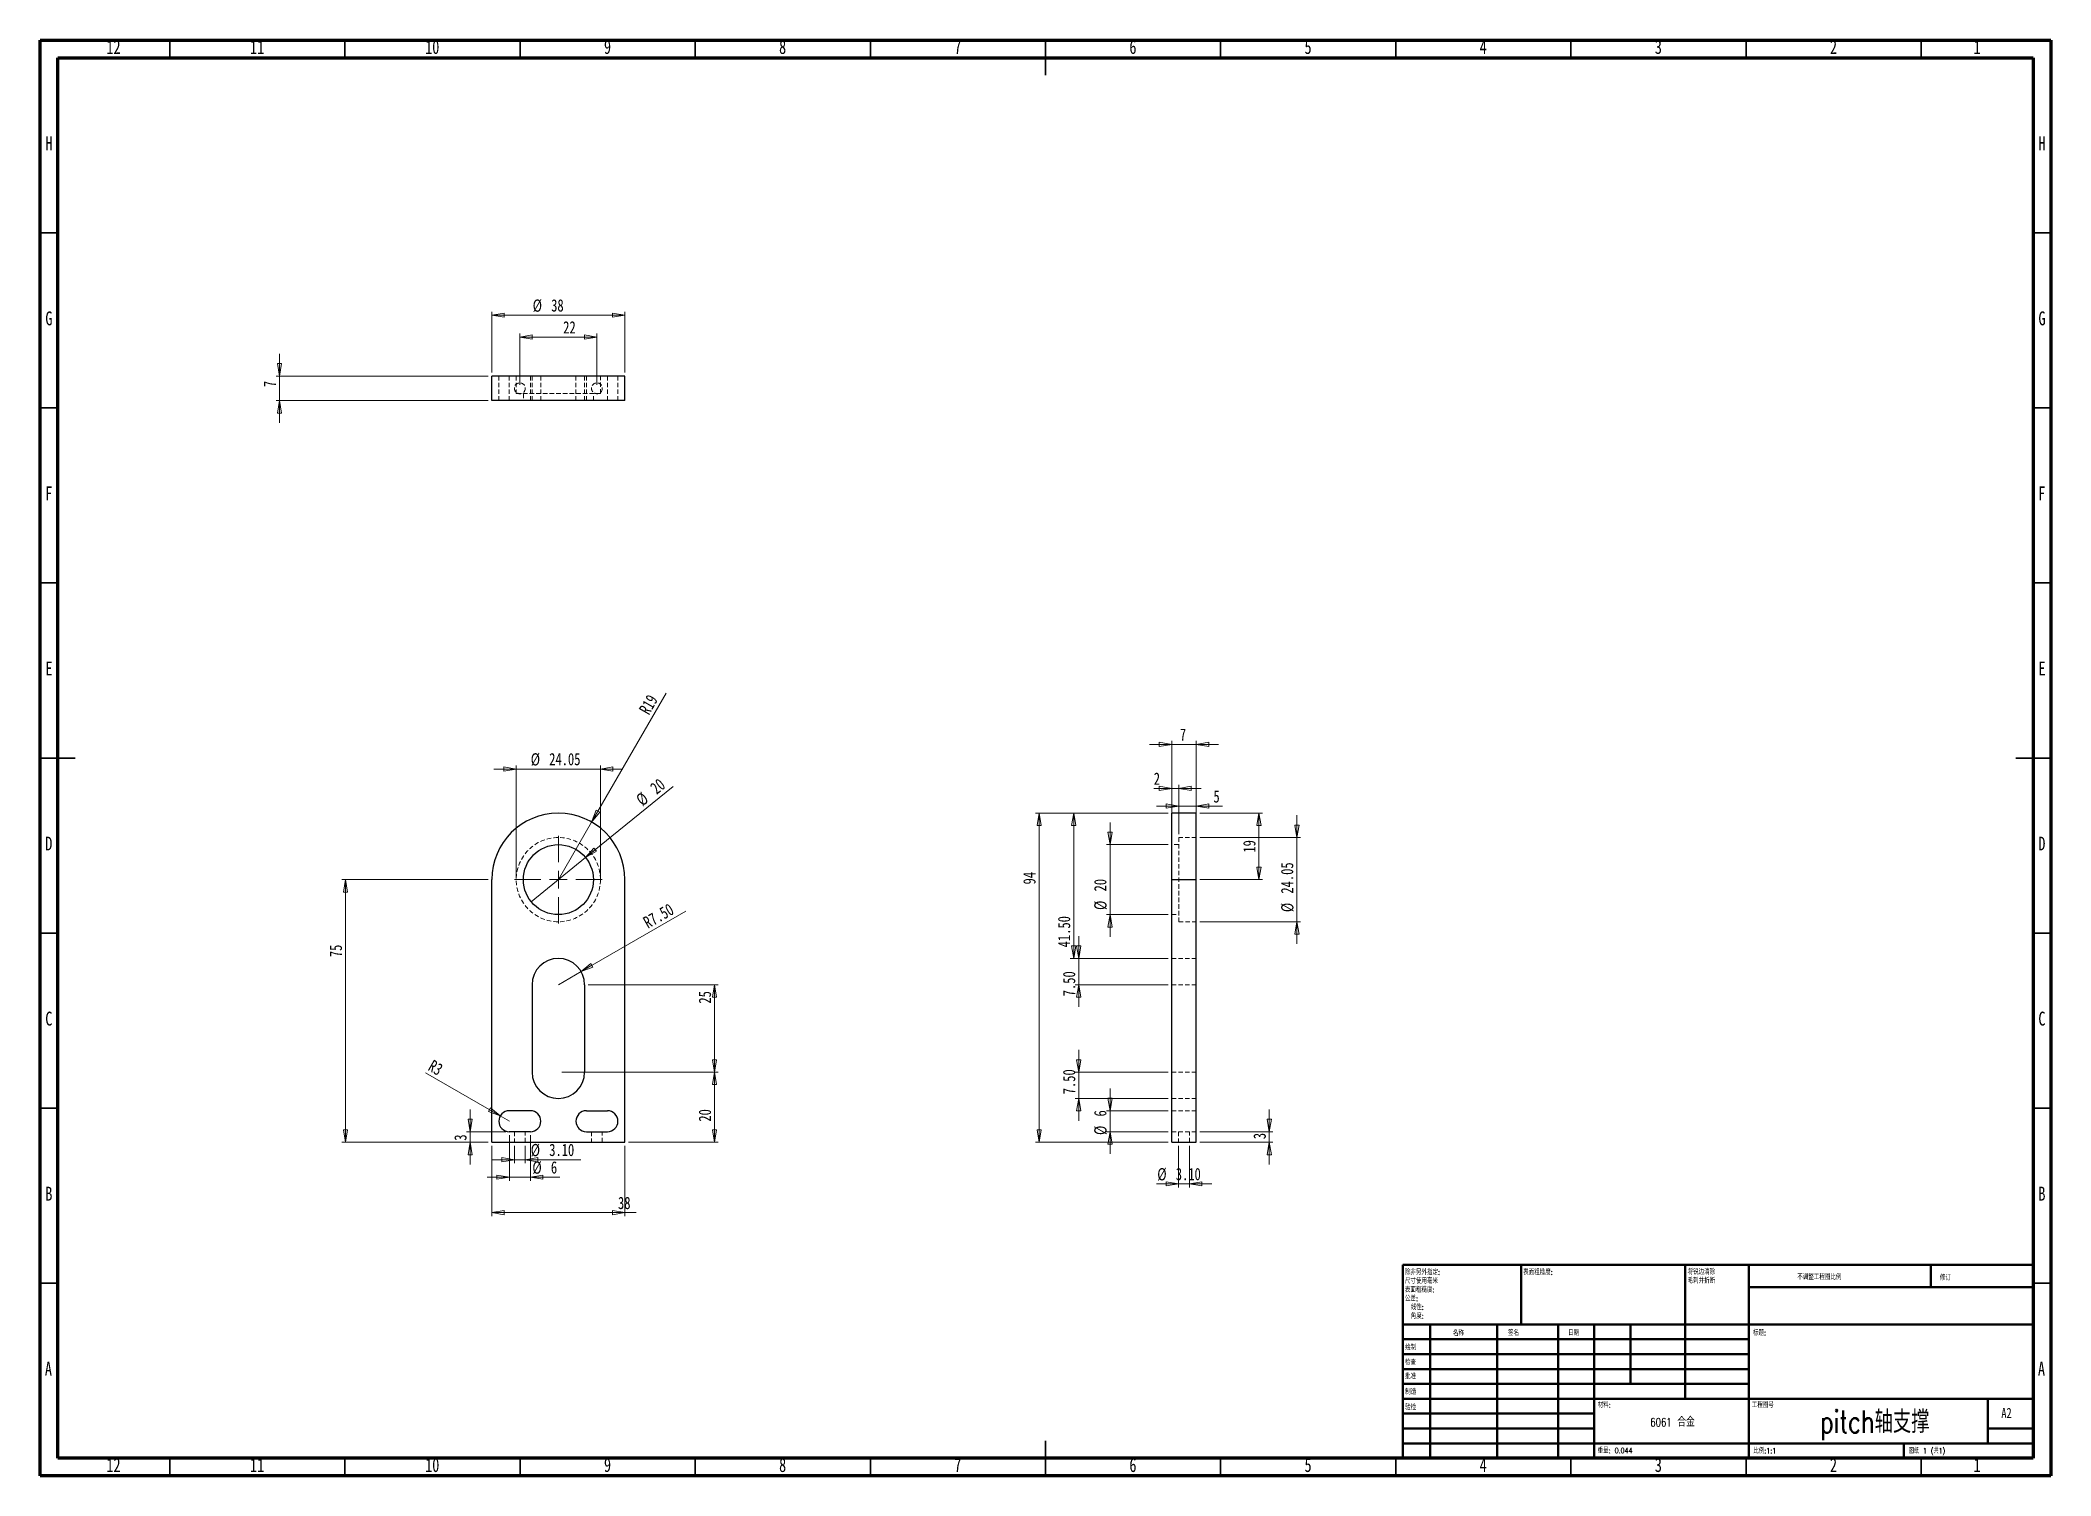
# Model space of a CAD drawing. Header units: millimetres. Extents: x 15 to 589, y 5 to 415.
import ezdxf

# ---------------------------------------------------------------- set-up
doc = ezdxf.new("R2010")
doc.units = ezdxf.units.MM
doc.linetypes.add('HIDDEN', pattern=[1.905, 1.27, -0.635])
doc.styles.add('SLDTEXTSTYLE0', font='TXT', dxfattribs={"width": 0.75, "bigfont": 'bigfont'})
doc.styles.add('SLDTEXTSTYLE1', font='TXT', dxfattribs={"width": 0.694444, "bigfont": 'bigfont'})
doc.styles.add('SLDTEXTSTYLE2', font='TXT', dxfattribs={"width": 0.75})
doc.dimstyles.new('SLDDIMSTYLE0', dxfattribs={"dimtxt": 3.5, "dimasz": 3.556, "dimexe": 0, "dimexo": 0.0625, "dimgap": 0.875, "dimtad": 1, "dimrnd": 1e-09, "dimzin": 12, "dimdsep": 46, "dimtxsty": 'SLDTEXTSTYLE2', "dimblk1": 'CLOSED', "dimblk2": 'CLOSED', "dimsah": 1, "dimcen": 0, "dimadec": 0, "dimazin": 3, "dimtfac": 1, "dimtofl": 0, "dimtmove": 0, "dimatfit": 3, "dimldrblk": 'CLOSED', "dimfxl": 1, "dimfrac": 2, "dimtolj": 1, "dimtzin": 12, "dimarcsym": 0})
doc.dimstyles.new('SLDDIMSTYLE1', dxfattribs={"dimtxt": 3.5, "dimasz": 3.556, "dimexe": 0, "dimexo": 0.0625, "dimgap": 0.875, "dimtad": 1, "dimrnd": 1e-09, "dimzin": 12, "dimdsep": 46, "dimtxsty": 'SLDTEXTSTYLE2', "dimblk1": 'NONE', "dimblk2": 'CLOSED', "dimsah": 1, "dimcen": 0, "dimadec": 0, "dimazin": 3, "dimtfac": 1, "dimtmove": 0, "dimatfit": 3, "dimldrblk": 'NONE', "dimfxl": 1, "dimfrac": 2, "dimtolj": 1, "dimtzin": 12, "dimarcsym": 0})
doc.dimstyles.new('SLDDIMSTYLE2', dxfattribs={"dimtxt": 3.5, "dimasz": 3.556, "dimexe": 0, "dimexo": 0.0625, "dimgap": 0.875, "dimtad": 1, "dimrnd": 1e-09, "dimzin": 12, "dimdsep": 46, "dimtxsty": 'SLDTEXTSTYLE2', "dimblk1": 'CLOSED', "dimblk2": 'CLOSED', "dimsah": 1, "dimcen": 0.09, "dimadec": 0, "dimazin": 3, "dimtfac": 1, "dimtmove": 0, "dimatfit": 0, "dimldrblk": 'CLOSED', "dimfxl": 1, "dimfrac": 2, "dimtolj": 1, "dimtzin": 12, "dimarcsym": 0})
doc.dimstyles.new('SLDDIMSTYLE3', dxfattribs={"dimtxt": 3.5, "dimasz": 3.556, "dimexe": 0, "dimexo": 0.0625, "dimgap": 0.875, "dimtad": 1, "dimrnd": 1e-09, "dimzin": 4, "dimdsep": 46, "dimtxsty": 'SLDTEXTSTYLE2', "dimblk1": 'CLOSED', "dimblk2": 'CLOSED', "dimsah": 1, "dimcen": 0, "dimadec": 0, "dimazin": 1, "dimtfac": 1, "dimtofl": 0, "dimtmove": 0, "dimatfit": 3, "dimldrblk": 'CLOSED', "dimfxl": 1, "dimfrac": 2, "dimtolj": 1, "dimtzin": 12, "dimarcsym": 0})
doc.dimstyles.new('SLDDIMSTYLE4', dxfattribs={"dimtxt": 3.5, "dimasz": 3.556, "dimexe": 0, "dimexo": 0.0625, "dimgap": 0.875, "dimtad": 1, "dimrnd": 1e-09, "dimzin": 12, "dimdsep": 46, "dimtxsty": 'SLDTEXTSTYLE2', "dimblk1": 'CLOSED', "dimblk2": 'CLOSED', "dimsah": 1, "dimcen": 0.09, "dimadec": 0, "dimazin": 3, "dimtfac": 1, "dimtofl": 0, "dimtmove": 0, "dimatfit": 3, "dimldrblk": 'CLOSED', "dimfxl": 1, "dimfrac": 2, "dimtolj": 1, "dimtzin": 12, "dimarcsym": 0})
doc.dimstyles.new('SLDDIMSTYLE5', dxfattribs={"dimtxt": 3.5, "dimasz": 3.556, "dimexe": 0, "dimexo": 0.0625, "dimgap": 0.875, "dimtad": 1, "dimrnd": 1e-09, "dimzin": 4, "dimdsep": 46, "dimtxsty": 'SLDTEXTSTYLE2', "dimblk1": 'CLOSED', "dimblk2": 'CLOSED', "dimsah": 1, "dimcen": 0.09, "dimadec": 0, "dimazin": 1, "dimtfac": 1, "dimtmove": 0, "dimatfit": 0, "dimldrblk": 'CLOSED', "dimfxl": 1, "dimfrac": 2, "dimtolj": 1, "dimtzin": 12, "dimarcsym": 0})
doc.dimstyles.new('SLDDIMSTYLE6', dxfattribs={"dimtxt": 3.5, "dimasz": 3.556, "dimexe": 0, "dimexo": 0.0625, "dimgap": 0.875, "dimtad": 1, "dimrnd": 1e-09, "dimzin": 4, "dimdsep": 46, "dimtxsty": 'SLDTEXTSTYLE2', "dimblk1": 'CLOSED', "dimblk2": 'CLOSED', "dimsah": 1, "dimcen": 0.09, "dimadec": 0, "dimazin": 1, "dimtfac": 1, "dimtofl": 0, "dimtmove": 0, "dimatfit": 3, "dimldrblk": 'CLOSED', "dimfxl": 1, "dimfrac": 2, "dimtolj": 1, "dimtzin": 12, "dimarcsym": 0})

# ---------------------------------------------------------------- blocks, each defined once
blk = doc.blocks.new('SW_NOTE_0')
at = {"color": 0, "linetype": 'Continuous', "lineweight": 0, "char_height": 1.5, "attachment_point": 1, "style": 'SLDTEXTSTYLE0'}
for s, insert in [('\\M+18F9C\\M+194F1另\\M+18A4F\\M+18E77\\M+192E8:', (0, 1.93)), ('\\M+1955C\\M+196CA\\M+19165糙\\M+19378:', (0, -3.07)), ('\\M+18EDA\\M+190A1\\M+18E67\\M+19770\\M+19F7C\\M+195C4', (0, -0.57)), ('\\M+18CF6\\M+18DB7:', (0, -5.57)), ('\\M+18A70\\M+19378:', (1.69, -10.57)), ('线\\M+190AB:', (1.69, -8.07))]:
    blk.add_mtext(s, dxfattribs=dict(at, insert=insert))
blk = doc.blocks.new('SW_NOTE_1')
at = {"color": 0, "linetype": 'Continuous', "lineweight": 0, "char_height": 1.5, "attachment_point": 1, "style": 'SLDTEXTSTYLE0'}
for s, insert in [('\\M+18FAB锐边\\M+190B4\\M+18F9C', (0, 1.93)), ('\\M+196D1\\M+18E68\\M+19BF3\\M+190DC\\M+19266', (0, -0.57))]:
    blk.add_mtext(s, dxfattribs=dict(at, insert=insert))
blk = doc.blocks.new('_Closed')
at = {"color": 0, "linetype": 'ByBlock', "lineweight": -2}
for p, q in [((-1, 0.166667), (0, 0)), ((-1, 0.166667), (-1, -0.166667)), ((0, 0), (-1, -0.166667)), ((0, 0), (-1, 0))]:
    blk.add_line(p, q, dxfattribs=at)
blk = doc.blocks.new('_D')
at = {"color": 7, "linetype": 'Continuous', "lineweight": 18}
for q in [(193.67, 228.51), (162.93, 175.27)]:
    blk.add_line((172.43, 191.72), q, dxfattribs=at)
at = {"color": 7, "linetype": 'Continuous', "lineweight": 18, "xscale": 3.556, "yscale": 3.556, "rotation": 240}
blk.add_blockref('_Closed', (172.43, 191.72, -3.5), dxfattribs=at)
at = {"color": 7, "linetype": 'Continuous', "lineweight": 18, "insert": (185.76, 223.83), "char_height": 3.5, "attachment_point": 1, "rotation": 60, "style": 'SLDTEXTSTYLE2'}
blk.add_mtext('R19', dxfattribs=at)
blk = doc.blocks.new('_D_1')
at = {"color": 7, "linetype": 'Continuous', "lineweight": 18}
for q in [(195.67, 201.91), (155.17, 168.96)]:
    blk.add_line((170.68, 181.58), q, dxfattribs=at)
at = {"color": 7, "linetype": 'Continuous', "lineweight": 18, "xscale": 3.556, "yscale": 3.556, "rotation": 219.1349048356}
blk.add_blockref('_Closed', (170.68, 181.58, -3.5), dxfattribs=at)
at = {"color": 7, "linetype": 'Continuous', "lineweight": 18, "char_height": 3.5, "attachment_point": 1, "rotation": 39.1349, "style": 'SLDTEXTSTYLE2'}
for s, insert in [('20', (188.78, 202.18)), ('%%c', (184.72, 198.81))]:
    blk.add_mtext(s, dxfattribs=dict(at, insert=insert))
blk = doc.blocks.new('_None')
blk = doc.blocks.new('_D_2')
at = {"color": 7, "linetype": 'Continuous', "lineweight": 18}
for p, q in [((150.9, 206.86), (144.55, 206.86)), ((150.9, 176.27), (150.9, 207.86)), ((150.9, 206.86), (174.95, 206.86)), ((174.95, 176.27), (174.95, 207.86)), ((174.95, 206.86), (181.3, 206.86))]:
    blk.add_line(p, q, dxfattribs=at)
at = {"color": 7, "linetype": 'Continuous', "lineweight": 18, "xscale": 3.556, "yscale": 3.556}
blk.add_blockref('_Closed', (150.9, 206.86, -3.5), dxfattribs=at)
at = {"color": 7, "linetype": 'Continuous', "lineweight": 18, "xscale": 3.556, "yscale": 3.556, "rotation": 180}
blk.add_blockref('_Closed', (174.95, 206.86, -3.5), dxfattribs=at)
at = {"color": 7, "linetype": 'Continuous', "lineweight": 18, "char_height": 3.5, "attachment_point": 1, "style": 'SLDTEXTSTYLE2'}
for s, insert in [('%%c', (155.04, 211.37)), ('24.05', (160.31, 211.43))]:
    blk.add_mtext(s, dxfattribs=dict(at, insert=insert))
blk = doc.blocks.new('_D_3')
at = {"color": 7, "linetype": 'Continuous', "lineweight": 18}
for q in [(199.31, 166.27), (162.93, 145.27)]:
    blk.add_line((169.42, 149.02), q, dxfattribs=at)
at = {"color": 7, "linetype": 'Continuous', "lineweight": 18, "xscale": 3.556, "yscale": 3.556, "rotation": 210}
blk.add_blockref('_Closed', (169.42, 149.02, -3.5), dxfattribs=at)
at = {"color": 7, "linetype": 'Continuous', "lineweight": 18, "insert": (186.76, 164.23), "char_height": 3.5, "attachment_point": 1, "rotation": 30, "style": 'SLDTEXTSTYLE2'}
blk.add_mtext('R7.50', dxfattribs=at)
blk = doc.blocks.new('_D_4')
at = {"color": 7, "linetype": 'Continuous', "lineweight": 18}
for p, q in [((171.43, 145.27), (208.51, 145.27)), ((207.51, 145.27), (207.51, 120.27)), ((171.43, 120.27), (208.51, 120.27))]:
    blk.add_line(p, q, dxfattribs=at)
at = {"color": 7, "linetype": 'Continuous', "lineweight": 18, "xscale": 3.556, "yscale": 3.556}
for p, rotation in [((207.51, 145.27, -3.5), 90), ((207.51, 120.27, -3.5), 270)]:
    blk.add_blockref('_Closed', p, dxfattribs=dict(at, rotation=rotation))
at = {"color": 7, "linetype": 'Continuous', "lineweight": 18, "insert": (203, 139.86), "char_height": 3.5, "attachment_point": 1, "rotation": 90, "style": 'SLDTEXTSTYLE2'}
blk.add_mtext('25', dxfattribs=at)
blk = doc.blocks.new('_D_5')
at = {"color": 7, "linetype": 'Continuous', "lineweight": 18}
for p, q in [((142.93, 175.27), (101.15, 175.27)), ((102.15, 100.27), (102.15, 175.27)), ((142.93, 100.27), (101.15, 100.27))]:
    blk.add_line(p, q, dxfattribs=at)
at = {"color": 7, "linetype": 'Continuous', "lineweight": 18, "xscale": 3.556, "yscale": 3.556}
for p, rotation in [((102.15, 175.27, -3.5), 90), ((102.15, 100.27, -3.5), 270)]:
    blk.add_blockref('_Closed', p, dxfattribs=dict(at, rotation=rotation))
at = {"color": 7, "linetype": 'Continuous', "lineweight": 18, "insert": (97.64, 153.13), "char_height": 3.5, "attachment_point": 1, "rotation": 90, "style": 'SLDTEXTSTYLE2'}
blk.add_mtext('75', dxfattribs=at)
blk = doc.blocks.new('_D_6')
at = {"color": 7, "linetype": 'Continuous', "lineweight": 18}
for p, q in [((143.93, 99.27), (143.93, 79.17)), ((181.93, 99.27), (181.93, 79.17)), ((143.93, 80.17), (181.93, 80.17)), ((181.93, 80.17), (185.12, 80.17))]:
    blk.add_line(p, q, dxfattribs=at)
at = {"color": 7, "linetype": 'Continuous', "lineweight": 18, "xscale": 3.556, "yscale": 3.556, "rotation": 180}
blk.add_blockref('_Closed', (143.93, 80.17, -3.5), dxfattribs=at)
at = {"color": 7, "linetype": 'Continuous', "lineweight": 18, "xscale": 3.556, "yscale": 3.556}
blk.add_blockref('_Closed', (181.93, 80.17, -3.5), dxfattribs=at)
at = {"color": 7, "linetype": 'Continuous', "lineweight": 18, "insert": (179.95, 84.68), "char_height": 3.5, "attachment_point": 1, "style": 'SLDTEXTSTYLE2'}
blk.add_mtext('38', dxfattribs=at)
blk = doc.blocks.new('_D_7')
at = {"color": 7, "linetype": 'Continuous', "lineweight": 18}
for q in [(124.97, 120.1), (148.93, 106.27)]:
    blk.add_line((146.33, 107.77), q, dxfattribs=at)
at = {"color": 7, "linetype": 'Continuous', "lineweight": 18, "xscale": 3.556, "yscale": 3.556, "rotation": 330}
blk.add_blockref('_Closed', (146.33, 107.77, -3.5), dxfattribs=at)
at = {"color": 7, "linetype": 'Continuous', "lineweight": 18, "insert": (127.22, 123.99), "char_height": 3.5, "attachment_point": 1, "rotation": 330, "style": 'SLDTEXTSTYLE2'}
blk.add_mtext('R3', dxfattribs=at)
blk = doc.blocks.new('_D_8')
at = {"color": 7, "linetype": 'Continuous', "lineweight": 18}
for p, q in [((148.93, 102.27), (148.93, 89.27)), ((154.93, 102.27), (154.93, 89.27)), ((148.93, 90.27), (142.58, 90.27)), ((154.93, 90.27), (148.93, 90.27)), ((154.93, 90.27), (163.39, 90.27))]:
    blk.add_line(p, q, dxfattribs=at)
at = {"color": 7, "linetype": 'Continuous', "lineweight": 18, "xscale": 3.556, "yscale": 3.556}
blk.add_blockref('_Closed', (148.93, 90.27, -3.5), dxfattribs=at)
at = {"color": 7, "linetype": 'Continuous', "lineweight": 18, "xscale": 3.556, "yscale": 3.556, "rotation": 180}
blk.add_blockref('_Closed', (154.93, 90.27, -3.5), dxfattribs=at)
at = {"color": 7, "linetype": 'Continuous', "lineweight": 18, "char_height": 3.5, "attachment_point": 1, "style": 'SLDTEXTSTYLE2'}
for s, insert in [('%%c', (155.52, 94.78)), ('6', (160.8, 94.83))]:
    blk.add_mtext(s, dxfattribs=dict(at, insert=insert))
blk = doc.blocks.new('_D_9')
at = {"color": 7, "linetype": 'Continuous', "lineweight": 18}
for p, q in [((150.38, 99.27), (150.38, 94.27)), ((153.48, 99.27), (153.48, 94.27)), ((150.38, 95.27), (144.03, 95.27)), ((153.48, 95.27), (150.38, 95.27)), ((153.48, 95.27), (169.37, 95.27))]:
    blk.add_line(p, q, dxfattribs=at)
at = {"color": 7, "linetype": 'Continuous', "lineweight": 18, "xscale": 3.556, "yscale": 3.556}
blk.add_blockref('_Closed', (150.38, 95.27, -3.5), dxfattribs=at)
at = {"color": 7, "linetype": 'Continuous', "lineweight": 18, "xscale": 3.556, "yscale": 3.556, "rotation": 180}
blk.add_blockref('_Closed', (153.48, 95.27, -3.5), dxfattribs=at)
at = {"color": 7, "linetype": 'Continuous', "lineweight": 18, "char_height": 3.5, "attachment_point": 1, "style": 'SLDTEXTSTYLE2'}
for s, insert in [('%%c', (155.04, 99.78)), ('3.10', (160.32, 99.83))]:
    blk.add_mtext(s, dxfattribs=dict(at, insert=insert))
blk = doc.blocks.new('_D_10')
at = {"color": 7, "linetype": 'Continuous', "lineweight": 18}
for p, q in [((137.73, 103.27), (137.73, 109.62)), ((147.93, 103.27), (136.73, 103.27)), ((142.93, 100.27), (136.73, 100.27)), ((137.73, 103.27), (137.73, 100.27)), ((137.73, 100.27), (137.73, 93.92))]:
    blk.add_line(p, q, dxfattribs=at)
at = {"color": 7, "linetype": 'Continuous', "lineweight": 18, "xscale": 3.556, "yscale": 3.556}
for p, rotation in [((137.73, 103.27, -3.5), 270), ((137.73, 100.27, -3.5), 90)]:
    blk.add_blockref('_Closed', p, dxfattribs=dict(at, rotation=rotation))
at = {"color": 7, "linetype": 'Continuous', "lineweight": 18, "insert": (133.22, 100.71), "char_height": 3.5, "attachment_point": 1, "rotation": 90, "style": 'SLDTEXTSTYLE2'}
blk.add_mtext('3', dxfattribs=at)
blk = doc.blocks.new('_D_11')
at = {"color": 7, "linetype": 'Continuous', "lineweight": 18}
for p, q in [((163.93, 120.27), (208.51, 120.27)), ((207.51, 120.27), (207.51, 100.27)), ((182.93, 100.27), (208.51, 100.27))]:
    blk.add_line(p, q, dxfattribs=at)
at = {"color": 7, "linetype": 'Continuous', "lineweight": 18, "xscale": 3.556, "yscale": 3.556}
for p, rotation in [((207.51, 120.27, -3.5), 90), ((207.51, 100.27, -3.5), 270)]:
    blk.add_blockref('_Closed', p, dxfattribs=dict(at, rotation=rotation))
at = {"color": 7, "linetype": 'Continuous', "lineweight": 18, "insert": (203, 106.15), "char_height": 3.5, "attachment_point": 1, "rotation": 90, "style": 'SLDTEXTSTYLE2'}
blk.add_mtext('20', dxfattribs=at)
blk = doc.blocks.new('SW_CENTERMARKSYMBOL_0')
at = {"color": 0, "linetype": 'Continuous', "lineweight": 0}
for p, q in [((0, 5), (0, 12.5)), ((-5, 0), (-12.5, 0)), ((0, 0), (-2.5, 0)), ((0, 0), (0, 2.5)), ((0, 0), (0, -2.5)), ((0, 0), (2.5, 0)), ((5, 0), (12.5, 0)), ((0, -5), (0, -12.5))]:
    blk.add_line(p, q, dxfattribs=at)
blk = doc.blocks.new('_D_12')
at = {"color": 7, "linetype": 'Continuous', "lineweight": 18}
for p, q in [((83.32, 319.09), (83.32, 325.44)), ((142.93, 319.09), (82.32, 319.09)), ((83.32, 312.09), (83.32, 319.09)), ((142.93, 312.09), (82.32, 312.09)), ((83.32, 312.09), (83.32, 305.74))]:
    blk.add_line(p, q, dxfattribs=at)
at = {"color": 7, "linetype": 'Continuous', "lineweight": 18, "xscale": 3.556, "yscale": 3.556}
for p, rotation in [((83.32, 319.09, -47), 270), ((83.32, 312.09, -47), 90)]:
    blk.add_blockref('_Closed', p, dxfattribs=dict(at, rotation=rotation))
at = {"color": 7, "linetype": 'Continuous', "lineweight": 18, "insert": (78.81, 315.93), "char_height": 3.5, "attachment_point": 1, "rotation": 90, "style": 'SLDTEXTSTYLE2'}
blk.add_mtext('7', dxfattribs=at)
blk = doc.blocks.new('_D_13')
at = {"color": 7, "linetype": 'Continuous', "lineweight": 18}
for p, q in [((143.93, 320.09), (143.93, 337.46)), ((181.93, 336.46), (143.93, 336.46)), ((181.93, 320.09), (181.93, 337.46))]:
    blk.add_line(p, q, dxfattribs=at)
at = {"color": 7, "linetype": 'Continuous', "lineweight": 18, "xscale": 3.556, "yscale": 3.556, "rotation": 180}
blk.add_blockref('_Closed', (143.93, 336.46, -47), dxfattribs=at)
at = {"color": 7, "linetype": 'Continuous', "lineweight": 18, "xscale": 3.556, "yscale": 3.556}
blk.add_blockref('_Closed', (181.93, 336.46, -47), dxfattribs=at)
at = {"color": 7, "linetype": 'Continuous', "lineweight": 18, "char_height": 3.5, "attachment_point": 1, "style": 'SLDTEXTSTYLE2'}
for s, insert in [('%%c', (155.6, 340.97)), ('38', (160.87, 341.02))]:
    blk.add_mtext(s, dxfattribs=dict(at, insert=insert))
blk = doc.blocks.new('_D_14')
at = {"color": 7, "linetype": 'Continuous', "lineweight": 18}
for p, q in [((151.93, 316.59), (151.93, 331.24)), ((173.93, 330.24), (151.93, 330.24)), ((173.93, 316.59), (173.93, 331.24))]:
    blk.add_line(p, q, dxfattribs=at)
at = {"color": 7, "linetype": 'Continuous', "lineweight": 18, "xscale": 3.556, "yscale": 3.556, "rotation": 180}
blk.add_blockref('_Closed', (151.93, 330.24, -47), dxfattribs=at)
at = {"color": 7, "linetype": 'Continuous', "lineweight": 18, "xscale": 3.556, "yscale": 3.556}
blk.add_blockref('_Closed', (173.93, 330.24, -47), dxfattribs=at)
at = {"color": 7, "linetype": 'Continuous', "lineweight": 18, "insert": (164.31, 334.75), "char_height": 3.5, "attachment_point": 1, "style": 'SLDTEXTSTYLE2'}
blk.add_mtext('22', dxfattribs=at)
blk = doc.blocks.new('_D_15')
at = {"color": 7, "linetype": 'Continuous', "lineweight": 18}
for p, q in [((338.05, 213.91), (331.7, 213.91)), ((338.05, 195.27), (338.05, 214.91)), ((345.05, 213.91), (338.05, 213.91)), ((345.05, 195.27), (345.05, 214.91)), ((345.05, 213.91), (351.4, 213.91))]:
    blk.add_line(p, q, dxfattribs=at)
at = {"color": 7, "linetype": 'Continuous', "lineweight": 18, "xscale": 3.556, "yscale": 3.556}
blk.add_blockref('_Closed', (338.05, 213.91), dxfattribs=at)
at = {"color": 7, "linetype": 'Continuous', "lineweight": 18, "xscale": 3.556, "yscale": 3.556, "rotation": 180}
blk.add_blockref('_Closed', (345.05, 213.91), dxfattribs=at)
at = {"color": 7, "linetype": 'Continuous', "lineweight": 18, "insert": (340.36, 218.43), "char_height": 3.5, "attachment_point": 1, "style": 'SLDTEXTSTYLE2'}
blk.add_mtext('7', dxfattribs=at)
blk = doc.blocks.new('_D_16')
at = {"color": 7, "linetype": 'Continuous', "lineweight": 18}
for p, q in [((337.05, 194.27), (299.17, 194.27)), ((300.17, 194.27), (300.17, 100.27)), ((337.05, 100.27), (299.17, 100.27))]:
    blk.add_line(p, q, dxfattribs=at)
at = {"color": 7, "linetype": 'Continuous', "lineweight": 18, "xscale": 3.556, "yscale": 3.556}
for p, rotation in [((300.17, 194.27), 90), ((300.17, 100.27), 270)]:
    blk.add_blockref('_Closed', p, dxfattribs=dict(at, rotation=rotation))
at = {"color": 7, "linetype": 'Continuous', "lineweight": 18, "insert": (295.66, 173.89), "char_height": 3.5, "attachment_point": 1, "rotation": 90, "style": 'SLDTEXTSTYLE2'}
blk.add_mtext('94', dxfattribs=at)
blk = doc.blocks.new('_D_17')
at = {"color": 7, "linetype": 'Continuous', "lineweight": 18}
for p, q in [((320.43, 185.27), (320.43, 191.62)), ((337.05, 185.27), (319.43, 185.27)), ((320.43, 185.27), (320.43, 165.27)), ((337.05, 165.27), (319.43, 165.27)), ((320.43, 165.27), (320.43, 158.92))]:
    blk.add_line(p, q, dxfattribs=at)
at = {"color": 7, "linetype": 'Continuous', "lineweight": 18, "xscale": 3.556, "yscale": 3.556}
for p, rotation in [((320.43, 185.27), 270), ((320.43, 165.27), 90)]:
    blk.add_blockref('_Closed', p, dxfattribs=dict(at, rotation=rotation))
at = {"color": 7, "linetype": 'Continuous', "lineweight": 18, "char_height": 3.5, "attachment_point": 1, "rotation": 90, "style": 'SLDTEXTSTYLE2'}
for s, insert in [('20', (315.87, 171.89)), ('%%c', (315.92, 166.61))]:
    blk.add_mtext(s, dxfattribs=dict(at, insert=insert))
blk = doc.blocks.new('_D_18')
at = {"color": 7, "linetype": 'Continuous', "lineweight": 18}
for p, q in [((338.05, 201.34), (332.91, 201.34)), ((338.05, 186.27), (338.05, 202.34)), ((340.05, 201.34), (338.05, 201.34)), ((340.05, 188.29), (340.05, 202.34)), ((340.05, 201.34), (346.4, 201.34))]:
    blk.add_line(p, q, dxfattribs=at)
at = {"color": 7, "linetype": 'Continuous', "lineweight": 18, "xscale": 3.556, "yscale": 3.556}
blk.add_blockref('_Closed', (338.05, 201.34), dxfattribs=at)
at = {"color": 7, "linetype": 'Continuous', "lineweight": 18, "xscale": 3.556, "yscale": 3.556, "rotation": 180}
blk.add_blockref('_Closed', (340.05, 201.34), dxfattribs=at)
at = {"color": 7, "linetype": 'Continuous', "lineweight": 18, "insert": (332.91, 205.85), "char_height": 3.5, "attachment_point": 1, "style": 'SLDTEXTSTYLE2'}
blk.add_mtext('2', dxfattribs=at)
blk = doc.blocks.new('_D_19')
at = {"color": 7, "linetype": 'Continuous', "lineweight": 18}
for p, q in [((340.05, 196.28), (333.7, 196.28)), ((340.05, 188.29), (340.05, 197.28)), ((345.05, 196.28), (340.05, 196.28)), ((345.05, 188.29), (345.05, 197.28)), ((345.05, 196.28), (352.52, 196.28))]:
    blk.add_line(p, q, dxfattribs=at)
at = {"color": 7, "linetype": 'Continuous', "lineweight": 18, "xscale": 3.556, "yscale": 3.556}
blk.add_blockref('_Closed', (340.05, 196.28), dxfattribs=at)
at = {"color": 7, "linetype": 'Continuous', "lineweight": 18, "xscale": 3.556, "yscale": 3.556, "rotation": 180}
blk.add_blockref('_Closed', (345.05, 196.28), dxfattribs=at)
at = {"color": 7, "linetype": 'Continuous', "lineweight": 18, "insert": (349.94, 200.8), "char_height": 3.5, "attachment_point": 1, "style": 'SLDTEXTSTYLE2'}
blk.add_mtext('5', dxfattribs=at)
blk = doc.blocks.new('_D_20')
at = {"color": 7, "linetype": 'Continuous', "lineweight": 18}
for p, q in [((373.79, 187.29), (373.79, 193.64)), ((346.05, 187.29), (374.79, 187.29)), ((373.79, 187.29), (373.79, 163.24)), ((346.05, 163.24), (374.79, 163.24)), ((373.79, 163.24), (373.79, 156.89))]:
    blk.add_line(p, q, dxfattribs=at)
at = {"color": 7, "linetype": 'Continuous', "lineweight": 18, "xscale": 3.556, "yscale": 3.556}
for p, rotation in [((373.79, 187.29), 270), ((373.79, 163.24), 90)]:
    blk.add_blockref('_Closed', p, dxfattribs=dict(at, rotation=rotation))
at = {"color": 7, "linetype": 'Continuous', "lineweight": 18, "char_height": 3.5, "attachment_point": 1, "rotation": 90, "style": 'SLDTEXTSTYLE2'}
for s, insert in [('24.05', (369.22, 171.27)), ('%%c', (369.28, 165.99))]:
    blk.add_mtext(s, dxfattribs=dict(at, insert=insert))
blk = doc.blocks.new('_D_21')
at = {"color": 7, "linetype": 'Continuous', "lineweight": 18}
for p, q in [((346.05, 194.27), (363.95, 194.27)), ((362.95, 175.27), (362.95, 194.27)), ((346.05, 175.27), (363.95, 175.27))]:
    blk.add_line(p, q, dxfattribs=at)
at = {"color": 7, "linetype": 'Continuous', "lineweight": 18, "xscale": 3.556, "yscale": 3.556}
for p, rotation in [((362.95, 194.27), 90), ((362.95, 175.27), 270)]:
    blk.add_blockref('_Closed', p, dxfattribs=dict(at, rotation=rotation))
at = {"color": 7, "linetype": 'Continuous', "lineweight": 18, "insert": (358.44, 182.99), "char_height": 3.5, "attachment_point": 1, "rotation": 90, "style": 'SLDTEXTSTYLE2'}
blk.add_mtext('19', dxfattribs=at)
blk = doc.blocks.new('_D_22')
at = {"color": 7, "linetype": 'Continuous', "lineweight": 18}
for p, q in [((337.05, 194.27), (309.05, 194.27)), ((310.05, 152.77), (310.05, 194.27)), ((337.05, 152.77), (309.05, 152.77))]:
    blk.add_line(p, q, dxfattribs=at)
at = {"color": 7, "linetype": 'Continuous', "lineweight": 18, "xscale": 3.556, "yscale": 3.556}
for p, rotation in [((310.05, 194.27), 90), ((310.05, 152.77), 270)]:
    blk.add_blockref('_Closed', p, dxfattribs=dict(at, rotation=rotation))
at = {"color": 7, "linetype": 'Continuous', "lineweight": 18, "insert": (305.54, 155.94), "char_height": 3.5, "attachment_point": 1, "rotation": 90, "style": 'SLDTEXTSTYLE2'}
blk.add_mtext('41.50', dxfattribs=at)
blk = doc.blocks.new('_D_23')
at = {"color": 7, "linetype": 'Continuous', "lineweight": 18}
for p, q in [((311.49, 152.77), (311.49, 159.12)), ((337.05, 152.77), (310.49, 152.77)), ((311.49, 145.27), (311.49, 152.77)), ((337.05, 145.27), (310.49, 145.27)), ((311.49, 145.27), (311.49, 138.92))]:
    blk.add_line(p, q, dxfattribs=at)
at = {"color": 7, "linetype": 'Continuous', "lineweight": 18, "xscale": 3.556, "yscale": 3.556}
for p, rotation in [((311.49, 152.77), 270), ((311.49, 145.27), 90)]:
    blk.add_blockref('_Closed', p, dxfattribs=dict(at, rotation=rotation))
at = {"color": 7, "linetype": 'Continuous', "lineweight": 18, "insert": (306.98, 141.95), "char_height": 3.5, "attachment_point": 1, "rotation": 90, "style": 'SLDTEXTSTYLE2'}
blk.add_mtext('7.50', dxfattribs=at)
blk = doc.blocks.new('_D_24')
at = {"color": 7, "linetype": 'Continuous', "lineweight": 18}
for p, q in [((311.49, 120.27), (311.49, 126.62)), ((337.05, 120.27), (310.49, 120.27)), ((311.49, 120.27), (311.49, 112.77)), ((337.05, 112.77), (310.49, 112.77)), ((311.49, 112.77), (311.49, 106.42))]:
    blk.add_line(p, q, dxfattribs=at)
at = {"color": 7, "linetype": 'Continuous', "lineweight": 18, "xscale": 3.556, "yscale": 3.556}
for p, rotation in [((311.49, 120.27), 270), ((311.49, 112.77), 90)]:
    blk.add_blockref('_Closed', p, dxfattribs=dict(at, rotation=rotation))
at = {"color": 7, "linetype": 'Continuous', "lineweight": 18, "insert": (306.98, 113.96), "char_height": 3.5, "attachment_point": 1, "rotation": 90, "style": 'SLDTEXTSTYLE2'}
blk.add_mtext('7.50', dxfattribs=at)
blk = doc.blocks.new('_D_25')
at = {"color": 7, "linetype": 'Continuous', "lineweight": 18}
for p, q in [((320.43, 109.27), (320.43, 115.62)), ((337.05, 109.27), (319.43, 109.27)), ((320.43, 109.27), (320.43, 103.27)), ((337.05, 103.27), (319.43, 103.27)), ((320.43, 103.27), (320.43, 96.92))]:
    blk.add_line(p, q, dxfattribs=at)
at = {"color": 7, "linetype": 'Continuous', "lineweight": 18, "xscale": 3.556, "yscale": 3.556}
for p, rotation in [((320.43, 109.27), 270), ((320.43, 103.27), 90)]:
    blk.add_blockref('_Closed', p, dxfattribs=dict(at, rotation=rotation))
at = {"color": 7, "linetype": 'Continuous', "lineweight": 18, "char_height": 3.5, "attachment_point": 1, "rotation": 90, "style": 'SLDTEXTSTYLE2'}
for s, insert in [('6', (315.87, 107.62)), ('%%c', (315.92, 102.34))]:
    blk.add_mtext(s, dxfattribs=dict(at, insert=insert))
blk = doc.blocks.new('_D_26')
at = {"color": 7, "linetype": 'Continuous', "lineweight": 18}
for p, q in [((340, 99.27), (340, 87.37)), ((343.1, 99.27), (343.1, 87.37)), ((340, 88.37), (333.65, 88.37)), ((340, 88.37), (343.1, 88.37)), ((343.1, 88.37), (349.45, 88.37))]:
    blk.add_line(p, q, dxfattribs=at)
at = {"color": 7, "linetype": 'Continuous', "lineweight": 18, "xscale": 3.556, "yscale": 3.556}
blk.add_blockref('_Closed', (340, 88.37), dxfattribs=at)
at = {"color": 7, "linetype": 'Continuous', "lineweight": 18, "xscale": 3.556, "yscale": 3.556, "rotation": 180}
blk.add_blockref('_Closed', (343.1, 88.37), dxfattribs=at)
at = {"color": 7, "linetype": 'Continuous', "lineweight": 18, "char_height": 3.5, "attachment_point": 1, "style": 'SLDTEXTSTYLE2'}
for s, insert in [('%%c', (333.92, 92.88)), ('3.10', (339.2, 92.93))]:
    blk.add_mtext(s, dxfattribs=dict(at, insert=insert))
blk = doc.blocks.new('_D_27')
at = {"color": 7, "linetype": 'Continuous', "lineweight": 18}
for p, q in [((365.9, 103.27), (365.9, 109.62)), ((346.05, 103.27), (366.9, 103.27)), ((346.05, 100.27), (366.9, 100.27)), ((365.9, 100.27), (365.9, 103.27)), ((365.9, 100.27), (365.9, 93.92))]:
    blk.add_line(p, q, dxfattribs=at)
at = {"color": 7, "linetype": 'Continuous', "lineweight": 18, "xscale": 3.556, "yscale": 3.556}
for p, rotation in [((365.9, 103.27), 270), ((365.9, 100.27), 90)]:
    blk.add_blockref('_Closed', p, dxfattribs=dict(at, rotation=rotation))
at = {"color": 7, "linetype": 'Continuous', "lineweight": 18, "insert": (361.38, 101.14), "char_height": 3.5, "attachment_point": 1, "rotation": 90, "style": 'SLDTEXTSTYLE2'}
blk.add_mtext('3', dxfattribs=at)

msp = doc.modelspace()

# ---------------------------------------------------------------- linework, layer by layer
at = {"color": 7, "linetype": 'Continuous', "lineweight": 70}
for p, q in [((15, 5), (15, 415)), ((15, 415), (589, 415)), ((589, 415), (589, 5)), ((20, 10), (20, 410)), ((20, 410), (584, 410)), ((584, 410), (584, 10)), ((584, 10), (20, 10)), ((589, 5), (15, 5))]:
    msp.add_line(p, q, dxfattribs=at)
at = {"color": 7, "linetype": 'Continuous', "lineweight": 35}
for p, q in [((52, 410), (52, 415)), ((102, 410), (102, 415)), ((152, 410), (152, 415)), ((202, 410), (202, 415)), ((252, 410), (252, 415)), ((302, 415.001), (302, 404.999)), ((302, 410), (302, 415)), ((352, 410), (352, 415)), ((402, 410), (402, 415)), ((452, 410), (452, 415)), ((502, 410), (502, 415)), ((552, 410), (552, 415)), ((20, 360), (15, 360)), ((584, 360), (589, 360)), ((20, 310), (15, 310)), ((584, 310), (589, 310)), ((20, 260), (15, 260)), ((584, 260), (589, 260)), ((14.999, 210), (25.001, 210)), ((20, 210), (15, 210)), ((589.001, 210), (578.999, 210)), ((584, 210), (589, 210)), ((20, 160), (15, 160)), ((584, 160), (589, 160)), ((20, 110), (15, 110)), ((584, 110), (589, 110)), ((20, 60), (15, 60)), ((584, 60), (589, 60)), ((302, 4.999), (302, 15.001)), ((52, 10), (52, 5)), ((102, 10), (102, 5)), ((152, 10), (152, 5)), ((202, 10), (202, 5)), ((252, 10), (252, 5)), ((302, 10), (302, 5)), ((352, 10), (352, 5)), ((402, 10), (402, 5)), ((452, 10), (452, 5)), ((502, 10), (502, 5)), ((552, 10), (552, 5))]:
    msp.add_line(p, q, dxfattribs=at)
at = {"color": 7, "linetype": 'Continuous', "lineweight": 25}
for p, q in [((143.927, 312.09), (143.927, 319.09)), ((181.927, 319.09), (143.927, 319.09)), ((181.927, 312.09), (181.927, 319.09)), ((181.927, 312.09), (143.927, 312.09)), ((345.05, 194.268), (338.05, 194.268)), ((338.05, 175.268), (338.05, 194.268)), ((345.05, 175.268), (345.05, 194.268)), ((143.927, 100.268), (143.927, 175.268)), ((181.927, 100.268), (181.927, 175.268)), ((338.05, 175.268), (345.05, 175.268)), ((338.05, 100.268), (338.05, 175.268)), ((345.05, 100.268), (345.05, 175.268)), ((155.427, 145.268), (155.427, 120.268)), ((170.427, 145.268), (170.427, 120.268)), ((154.927, 109.268), (148.927, 109.268)), ((170.927, 109.268), (176.927, 109.268)), ((143.927, 100.268), (181.927, 100.268)), ((154.927, 103.268), (148.927, 103.268)), ((170.927, 103.268), (176.927, 103.268)), ((338.05, 100.268), (345.05, 100.268))]:
    msp.add_line(p, q, dxfattribs=at)
at = {"color": 7, "linetype": 'HIDDEN', "lineweight": 18}
for p, q in [((145.927, 319.09), (145.927, 312.09)), ((148.927, 312.09), (148.927, 319.09)), ((150.902, 319.09), (150.902, 314.09)), ((154.927, 312.09), (154.927, 319.09)), ((155.427, 312.09), (155.427, 319.09)), ((157.927, 312.09), (157.927, 319.09)), ((167.927, 319.09), (167.927, 312.09)), ((170.427, 312.09), (170.427, 319.09)), ((170.927, 312.09), (170.927, 319.09)), ((174.952, 314.09), (174.952, 319.09)), ((176.927, 312.09), (176.927, 319.09)), ((179.927, 312.09), (179.927, 319.09)), ((150.902, 314.09), (174.952, 314.09)), ((152.927, 314.09), (152.927, 312.09)), ((172.927, 312.09), (172.927, 314.09)), ((340.05, 185.268), (338.05, 185.268)), ((340.05, 187.293), (340.05, 163.243)), ((345.05, 187.293), (340.05, 187.293)), ((338.05, 175.268), (345.05, 175.268)), ((338.05, 165.268), (340.05, 165.268)), ((340.05, 163.243), (345.05, 163.243)), ((345.05, 152.768), (338.05, 152.768)), ((338.05, 145.268), (345.05, 145.268)), ((338.05, 120.268), (345.05, 120.268)), ((338.05, 112.768), (345.05, 112.768)), ((338.05, 109.268), (345.05, 109.268)), ((150.377, 103.268), (150.377, 100.268)), ((153.477, 100.268), (153.477, 103.268)), ((172.377, 103.268), (172.377, 100.268)), ((175.477, 100.268), (175.477, 103.268)), ((338.05, 103.268), (345.05, 103.268)), ((340, 103.268), (340, 100.268)), ((343.1, 100.268), (343.1, 103.268))]:
    msp.add_line(p, q, dxfattribs=at)
at = {"color": 7, "linetype": 'Continuous', "lineweight": 50}
for p, q in [((404, 65.25), (584, 65.25)), ((404, 65.25), (404, 10)), ((437.8, 48.25), (437.8, 65.25)), ((484.6, 65.25), (484.6, 27)), ((502.8, 65.25), (502.8, 10)), ((554.8, 58.875), (554.8, 65.25)), ((584, 58.875), (502.8, 58.875)), ((584, 48.25), (404, 48.25)), ((411.8, 48.25), (411.8, 10)), ((430.991, 48.25), (430.991, 10)), ((448.399, 48.25), (448.399, 10)), ((458.6, 10), (458.6, 48.25)), ((469, 31.25), (469, 48.25)), ((502.8, 44), (404, 44)), ((502.8, 39.75), (404, 39.75)), ((502.8, 35.5), (404, 35.5)), ((502.8, 31.25), (404, 31.25)), ((458.6, 27), (404, 27)), ((458.6, 27), (584, 27)), ((571, 14.25), (571, 27)), ((458.6, 22.75), (404, 22.75)), ((458.6, 18.5), (404, 18.5)), ((584, 18.5), (571, 18.5)), ((404, 14.25), (584, 14.25)), ((547, 10), (547, 14.25))]:
    msp.add_line(p, q, dxfattribs=at)
at = {"color": 7, "linetype": 'HIDDEN', "lineweight": 18}
for centre, radius in [((151.927, 315.59), 1.55), ((173.927, 315.59), 1.55), ((162.927, 175.268), 12.025)]:
    msp.add_circle(centre, radius, dxfattribs=at)
at = {"color": 7, "linetype": 'Continuous', "lineweight": 25}
msp.add_circle((162.927, 175.268), 10, dxfattribs=at)
for centre, radius, start, end in [((162.927, 175.268), 19, 0, 180), ((162.927, 145.268), 7.5, 0, 180), ((162.927, 120.268), 7.5, 180, 0), ((148.927, 106.268), 3, 90, 270), ((154.927, 106.268), 3, 270, 90), ((170.927, 106.268), 3, 90, 270), ((176.927, 106.268), 3, 270, 90)]:
    msp.add_arc(centre, radius, start, end, dxfattribs=at)

# ---------------------------------------------------------------- block references
at = {"color": 7, "linetype": 'Continuous', "lineweight": 0}
for name, p in [('SW_CENTERMARKSYMBOL_0', (162.927, 175.268)), ('SW_NOTE_0', (404.594, 61.987)), ('SW_NOTE_1', (485.309, 62.069))]:
    msp.add_blockref(name, p, dxfattribs=at)

# ---------------------------------------------------------------- texts
for s, insert, char_height, attachment_point, style in [('12', (35.92, 415.06), 3.9688, 2, 'SLDTEXTSTYLE2'), ('11', (76.92, 415.06), 3.9688, 2, 'SLDTEXTSTYLE2'), ('10', (126.92, 415.06), 3.9688, 2, 'SLDTEXTSTYLE2'), ('9', (176.96, 415.06), 3.969, 2, 'SLDTEXTSTYLE2'), ('8', (226.96, 415.06), 3.969, 2, 'SLDTEXTSTYLE2'), ('7', (276.96, 415.06), 3.969, 2, 'SLDTEXTSTYLE2'), ('6', (326.96, 415.06), 3.969, 2, 'SLDTEXTSTYLE2'), ('5', (376.96, 415.06), 3.969, 2, 'SLDTEXTSTYLE2'), ('4', (426.96, 415.06), 3.969, 2, 'SLDTEXTSTYLE2'), ('3', (476.96, 415.06), 3.969, 2, 'SLDTEXTSTYLE2'), ('2', (526.96, 415.06), 3.969, 2, 'SLDTEXTSTYLE2'), ('1', (567.96, 415.06), 3.969, 2, 'SLDTEXTSTYLE2'), ('H', (17.49, 387.56), 3.969, 2, 'SLDTEXTSTYLE2'), ('H', (586.49, 387.56), 3.969, 2, 'SLDTEXTSTYLE2'), ('G', (17.487, 337.56), 3.969, 2, 'SLDTEXTSTYLE2'), ('G', (586.487, 337.56), 3.969, 2, 'SLDTEXTSTYLE2'), ('F', (17.458, 287.56), 3.969, 2, 'SLDTEXTSTYLE2'), ('F', (586.458, 287.56), 3.969, 2, 'SLDTEXTSTYLE2'), ('E', (17.508, 237.56), 3.969, 2, 'SLDTEXTSTYLE2'), ('E', (586.508, 237.56), 3.969, 2, 'SLDTEXTSTYLE2'), ('D', (17.453, 187.56), 3.969, 2, 'SLDTEXTSTYLE2'), ('D', (586.453, 187.56), 3.969, 2, 'SLDTEXTSTYLE2'), ('C', (17.459, 137.56), 3.969, 2, 'SLDTEXTSTYLE2'), ('C', (586.459, 137.56), 3.969, 2, 'SLDTEXTSTYLE2'), ('B', (17.471, 87.56), 3.969, 2, 'SLDTEXTSTYLE2'), ('B', (586.471, 87.56), 3.969, 2, 'SLDTEXTSTYLE2'), ('\\M+1955C\\M+196CA\\M+19165糙\\M+19378:', (438.371, 63.919), 1.5, 1, 'SLDTEXTSTYLE0'), ('\\M+19573调\\M+190AE\\M+18D48\\M+192F6图\\M+194E4\\M+197E1', (516.615, 62.533), 1.5, 1, 'SLDTEXTSTYLE0'), ('\\M+18F43订', (557.328, 62.335), 1.5, 1, 'SLDTEXTSTYLE0'), ('\\M+196BC\\M+18FCC', (418.322, 46.501), 1.5, 1, 'SLDTEXTSTYLE0'), ('签\\M+196BC', (434.034, 46.562), 1.5, 1, 'SLDTEXTSTYLE0'), ('\\M+193FA\\M+18AFA', (451.215, 46.576), 1.5, 1, 'SLDTEXTSTYLE0'), ('标题:', (503.956, 46.576), 1.5, 1, 'SLDTEXTSTYLE0'), ('绘\\M+190A7', (404.685, 42.43), 1.5, 1, 'SLDTEXTSTYLE0'), ('A', (17.34, 37.56), 3.969, 2, 'SLDTEXTSTYLE2'), ('检查', (404.624, 38.154), 1.5, 1, 'SLDTEXTSTYLE0'), ('A', (586.34, 37.56), 3.969, 2, 'SLDTEXTSTYLE2'), ('\\M+194E1\\M+18F79', (404.622, 34.177), 1.5, 1, 'SLDTEXTSTYLE0'), ('\\M+190A7\\M+191A2', (404.682, 29.734), 1.5, 1, 'SLDTEXTSTYLE0'), ('验检', (404.677, 25.35), 1.5, 1, 'SLDTEXTSTYLE0'), ('\\M+18DDE\\M+197BF:', (459.646, 25.986), 1.5, 1, 'SLDTEXTSTYLE0'), ('\\M+18D48\\M+192F6图\\M+18D86', (503.629, 25.986), 1.5, 1, 'SLDTEXTSTYLE0'), ('pitch轴\\M+18E78撑', (538.788, 23.607), 6.35, 2, 'SLDTEXTSTYLE0'), ('A2', (574.871, 24.406), 2.9104, 1, 'SLDTEXTSTYLE2'), ('6061 \\M+18D87\\M+18BE0', (481.016, 21.486), 2.38125, 2, 'SLDTEXTSTYLE0'), ('\\M+18F64\\M+197CA: 0.044', (459.618, 12.949), 1.4986, 1, 'SLDTEXTSTYLE0'), ('\\M+194E4\\M+197E1:1:1', (504.074, 12.9), 1.5, 1, 'SLDTEXTSTYLE0'), ('图纸 1 (\\M+18BA41)', (548.478, 12.9), 1.5, 1, 'SLDTEXTSTYLE1'), ('12', (35.92, 10.06), 3.9688, 2, 'SLDTEXTSTYLE2'), ('11', (76.92, 10.06), 3.9688, 2, 'SLDTEXTSTYLE2'), ('10', (126.92, 10.06), 3.9688, 2, 'SLDTEXTSTYLE2'), ('9', (176.96, 10.06), 3.969, 2, 'SLDTEXTSTYLE2'), ('8', (226.96, 10.06), 3.969, 2, 'SLDTEXTSTYLE2'), ('7', (276.96, 10.06), 3.969, 2, 'SLDTEXTSTYLE2'), ('6', (326.96, 10.06), 3.969, 2, 'SLDTEXTSTYLE2'), ('5', (376.96, 10.06), 3.969, 2, 'SLDTEXTSTYLE2'), ('4', (426.96, 10.06), 3.969, 2, 'SLDTEXTSTYLE2'), ('3', (476.96, 10.06), 3.969, 2, 'SLDTEXTSTYLE2'), ('2', (526.96, 10.06), 3.969, 2, 'SLDTEXTSTYLE2'), ('1', (567.96, 10.06), 3.969, 2, 'SLDTEXTSTYLE2')]:
    msp.add_mtext(s, dxfattribs=dict(at, insert=insert, char_height=char_height, attachment_point=attachment_point, style=style))

# ---------------------------------------------------------------- dimensions: what is measured, and where the dimension line sits
at = {"color": 7, "linetype": 'Continuous', "lineweight": 18}
for base, p1, p2, dimstyle, picture, middle in [((143.927, 336.459), (181.927, 319.09), (143.927, 319.09), 'SLDDIMSTYLE4', '_D_13', (160.821, 336.459)), ((174.952, 206.862), (150.902, 175.268), (174.952, 175.268), 'SLDDIMSTYLE2', '_D_2', (163.493, 206.862)), ((148.927, 90.268), (154.927, 103.268), (148.927, 103.268), 'SLDDIMSTYLE2', '_D_8', (159.457, 90.268)), ((150.377, 95.267), (153.477, 100.268), (150.377, 100.268), 'SLDDIMSTYLE5', '_D_9', (162.207, 95.267)), ((343.1, 88.365), (340, 100.268), (343.1, 100.268), 'SLDDIMSTYLE5', '_D_26', (341.085, 88.365))]:
    dim = msp.add_linear_dim(base=base, p1=p1, p2=p2, text='%%c<>', dimstyle=dimstyle, dxfattribs=at)
    dim.commit()
    dim.dimension.update_dxf_attribs({"geometry": picture, "text_midpoint": middle, "dimtype": 160})
for base, p1, p2, dimstyle, picture, middle in [((151.927, 330.238), (173.927, 315.59), (151.927, 315.59), 'SLDDIMSTYLE4', '_D_14', (166.901, 330.238)), ((338.05, 213.914), (345.05, 194.268), (338.05, 194.268), 'SLDDIMSTYLE2', '_D_15', (341.649, 213.914)), ((338.05, 201.338), (340.05, 187.293), (338.05, 185.268), 'SLDDIMSTYLE2', '_D_18', (334.205, 201.338)), ((340.05, 196.283), (345.05, 187.293), (340.05, 187.293), 'SLDDIMSTYLE2', '_D_19', (351.229, 196.283)), ((181.927, 80.17), (143.927, 100.268), (181.927, 100.268), 'SLDDIMSTYLE4', '_D_6', (182.532, 80.17))]:
    dim = msp.add_linear_dim(base=base, p1=p1, p2=p2, dimstyle=dimstyle, dxfattribs=at)
    dim.commit()
    dim.dimension.update_dxf_attribs({"geometry": picture, "text_midpoint": middle, "dimtype": 160})
for base, p1, p2, dimstyle, picture, middle in [((83.325, 319.09), (143.927, 312.09), (143.927, 319.09), 'SLDDIMSTYLE2', '_D_12', (83.325, 317.226)), ((300.168, 100.268), (338.05, 194.268), (338.05, 100.268), 'SLDDIMSTYLE4', '_D_16', (300.168, 176.48)), ((310.05, 194.268), (338.05, 152.768), (338.05, 194.268), 'SLDDIMSTYLE6', '_D_22', (310.05, 161.763)), ((362.951, 194.268), (345.05, 175.268), (345.05, 194.268), 'SLDDIMSTYLE2', '_D_21', (362.951, 185.574)), ((102.152, 175.268), (143.927, 100.268), (143.927, 175.268), 'SLDDIMSTYLE4', '_D_5', (102.152, 155.714)), ((311.489, 152.768), (338.05, 145.268), (338.05, 152.768), 'SLDDIMSTYLE5', '_D_23', (311.489, 146.472)), ((207.511, 120.268), (170.427, 145.268), (170.427, 120.268), 'SLDDIMSTYLE4', '_D_4', (207.511, 142.45)), ((311.489, 112.768), (338.05, 120.268), (338.05, 112.768), 'SLDDIMSTYLE5', '_D_24', (311.489, 118.483)), ((207.511, 100.268), (162.927, 120.268), (181.927, 100.268), 'SLDDIMSTYLE2', '_D_11', (207.511, 108.735)), ((137.728, 100.268), (148.927, 103.268), (143.927, 100.268), 'SLDDIMSTYLE2', '_D_10', (137.728, 101.999)), ((365.896, 103.268), (345.05, 100.268), (345.05, 103.268), 'SLDDIMSTYLE2', '_D_27', (365.896, 102.429))]:
    dim = msp.add_linear_dim(base=base, p1=p1, p2=p2, angle=90, dimstyle=dimstyle, dxfattribs=at)
    dim.commit()
    dim.dimension.update_dxf_attribs({"geometry": picture, "text_midpoint": middle, "dimtype": 160})
for center, mpoint, dimstyle, picture, middle in [((162.927, 175.268), (172.427, 191.723), 'SLDDIMSTYLE0', '_D', (191.7, 225.104)), ((162.927, 145.268), (169.423, 149.018), 'SLDDIMSTYLE3', '_D_3', (194.252, 163.353)), ((148.927, 106.268), (146.329, 107.768), 'SLDDIMSTYLE0', '_D_7', (127.187, 118.82))]:
    dim = msp.add_radius_dim(center=center, mpoint=mpoint, dimstyle=dimstyle, dxfattribs=at)
    dim.commit()
    dim.dimension.update_dxf_attribs({"geometry": picture, "text_midpoint": middle, "dimtype": 164})
dim = msp.add_diameter_dim_2p(p1=(155.171, 168.957), p2=(170.684, 181.58), dimstyle='SLDDIMSTYLE1', dxfattribs=at)
dim.commit()
dim.dimension.update_dxf_attribs({"geometry": '_D_1', "text_midpoint": (191.7, 198.68), "dimtype": 163})
for base, p1, p2, picture, middle in [((320.432, 165.268), (338.05, 185.268), (338.05, 165.268), '_D_17', (320.432, 171.834)), ((373.787, 163.243), (345.05, 187.293), (345.05, 163.243), '_D_20', (373.787, 174.447)), ((320.432, 103.268), (338.05, 109.268), (338.05, 103.268), '_D_25', (320.432, 106.277))]:
    dim = msp.add_linear_dim(base=base, p1=p1, p2=p2, angle=90, text='%%c<>', dimstyle='SLDDIMSTYLE2', dxfattribs=at)
    dim.commit()
    dim.dimension.update_dxf_attribs({"geometry": picture, "text_midpoint": middle, "dimtype": 160})

doc.saveas('drawing.dxf')
